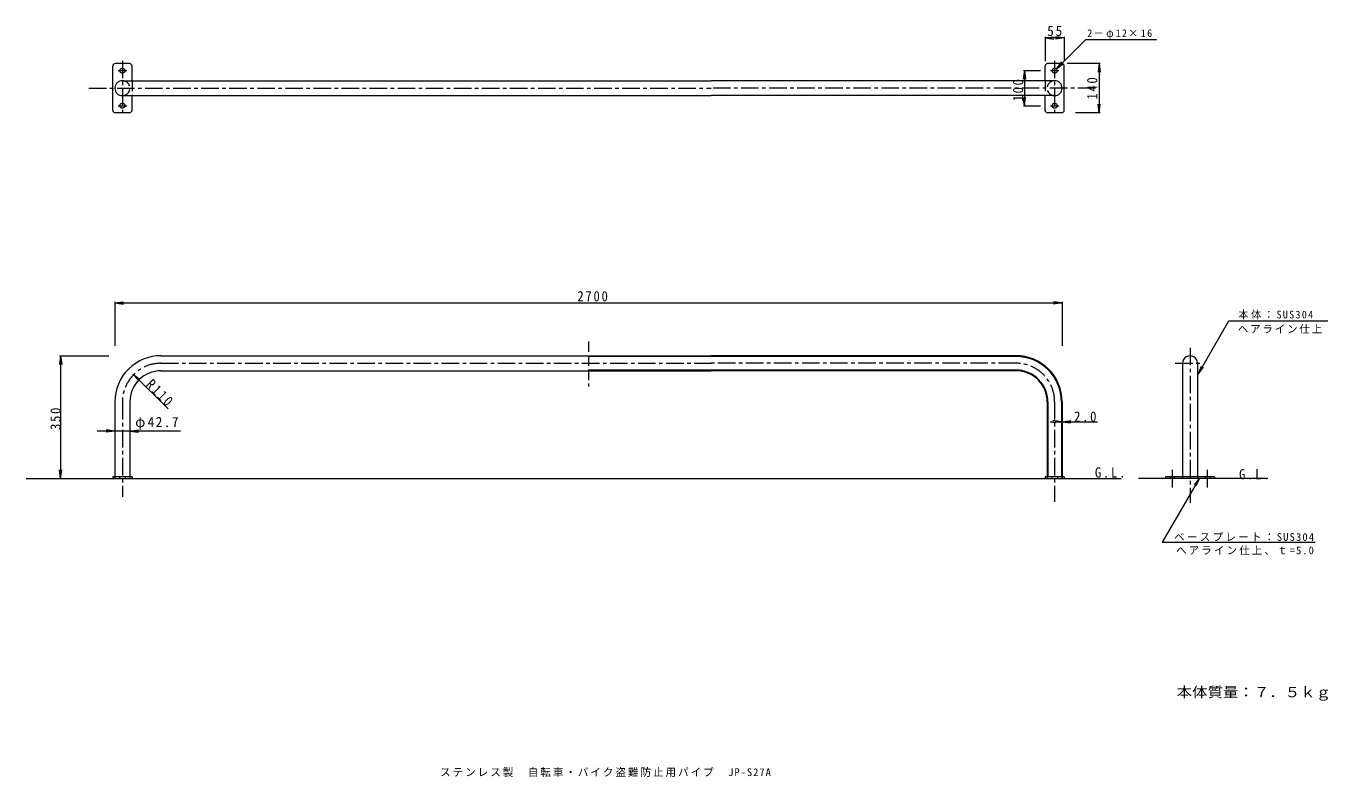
# Model space of a CAD drawing. Units: millimetres, scale not verified. Extents: x -1878 to 1833, y -1349 to 793.
import ezdxf
from ezdxf.enums import TextEntityAlignment as Align

# ---------------------------------------------------------------- set-up
doc = ezdxf.new("R2010")
doc.units = ezdxf.units.MM
doc.header["$LTSCALE"] = 10
for name, pattern in [('CHAIN1', [8, 5, -1, 1, -1]), ('CHAIN2', [12, 9, -1, 1, -1]), ('DASHED3', [4, 3, -1])]:
    doc.linetypes.add(name, pattern=pattern)
for name, color, linetype, lineweight in [('A-0', 3, 'Continuous', 9), ('A-5', 7, 'Continuous', 9), ('A-F', 7, 'Continuous', 9)]:
    doc.layers.add(name, color=color, linetype=linetype, lineweight=lineweight)
doc.layers.add('F-5', color=7, linetype='Continuous')
doc.styles.add('ＭＳ ゴシック', font='')
doc.styles.get('ＭＳ ゴシック').set_extended_font_data('MS Gothic')

msp = doc.modelspace()

# ---------------------------------------------------------------- linework, layer by layer
at = {"layer": 'A-0'}
for p, q in [((-1493.64, -147.33), (75.01, -147.34)), ((943.66, -147.33), (75.01, -147.34)), ((-1493.64, -190.03), (75.01, -190.04)), ((943.66, -190.03), (75.01, -190.04)), ((-1582.29, -278.68), (-1582.29, -492.34)), ((1032.31, -278.68), (1032.31, -492.33)), ((1075.01, -278.68), (1075.01, -492.33))]:
    msp.add_line(p, q, dxfattribs=at)
at = {"layer": 'A-0', "color": 4, "linetype": 'CHAIN1'}
for p, q in [((1439.49, -124.27), (1439.49, -566.5)), ((-1493.64, -168.68), (75.01, -168.69)), ((943.66, -168.68), (75.01, -168.69)), ((-1603.64, -278.68), (-1603.64, -550.06)), ((1053.66, -278.68), (1053.66, -564.37))]:
    msp.add_line(p, q, dxfattribs=at)
at = {"layer": 'A-0'}
for centre, radius, start, end in [((-1493.64, -278.68), 131.35, 89.99974, 180), ((943.66, -278.68), 131.35, 0, 90.00026), ((1439.49, -168.68), 21.35, 0.0004, 180.0004), ((-1493.64, -278.68), 88.65, 89.99971, 180), ((943.66, -278.68), 88.65, 0, 90.00029)]:
    msp.add_arc(centre, radius, start, end, dxfattribs=at)
at = {"layer": 'A-0', "color": 4, "linetype": 'CHAIN1'}
for centre, start, end in [((-1493.64, -278.68), 89.99969, 180), ((943.66, -278.68), 0, 90.00031)]:
    msp.add_arc(centre, 110, start, end, dxfattribs=at)
at = {"layer": 'A-5'}
for p, q in [((1026.16, 759.27), (1050.94, 762.53)), ((1026.16, 762.27), (1026.16, 692.77)), ((1081.16, 759.27), (1026.16, 759.27)), ((1026.16, 759.27), (1050.94, 756)), ((1081.16, 759.27), (1056.37, 762.53)), ((1081.16, 759.27), (1056.37, 756)), ((1081.16, 762.27), (1081.16, 692.77)), ((1058.89, 671.43), (1074.11, 691.27)), ((1058.89, 671.43), (1078.73, 686.65)), ((1183.56, 685.99), (1089.38, 685.99)), ((1180.56, 685.99), (1177.3, 661.2)), ((1180.56, 685.99), (1180.56, 545.99)), ((1180.56, 685.99), (1183.82, 661.2)), ((967.53, 665.99), (964.26, 641.2)), ((964.53, 665.99), (1013.71, 665.99)), ((967.53, 665.99), (967.53, 565.99)), ((967.53, 665.99), (970.79, 641.2)), ((967.53, 565.99), (964.26, 590.77)), ((964.53, 565.99), (1013.71, 565.99)), ((967.53, 565.99), (970.79, 590.77)), ((1180.56, 545.99), (1177.3, 570.77)), ((1180.56, 545.99), (1183.82, 570.77)), ((1183.56, 545.99), (1113.01, 545.99)), ((-1624.99, 3.55), (-1600.21, 6.81)), ((-1624.99, 6.55), (-1624.99, -119.34)), ((-1624.99, 3.55), (-1600.21, 0.28)), ((-1624.99, 3.55), (1075.01, 3.55)), ((1075.01, 3.55), (1050.22, 6.81)), ((1075.01, 3.55), (1050.22, 0.28)), ((1075.01, 6.55), (1075.01, -119.34)), ((1462.33, -200.1), (1550.07, -48.12)), ((1550.07, -48.12), (1832.3, -48.12)), ((-1779.5, -147.33), (-1782.77, -172.12)), ((-1782.5, -147.33), (-1641.87, -147.33)), ((-1779.5, -147.33), (-1779.5, -497.34)), ((-1779.5, -147.33), (-1776.24, -172.12)), ((1462.33, -200.1), (1471.9, -177)), ((1462.33, -200.1), (1477.55, -180.26)), ((1073.01, -335.69), (1048.22, -332.43)), ((1073.01, -332.69), (1073.01, -353.01)), ((1075.01, -335.69), (1099.79, -332.43)), ((1075.01, -332.69), (1075.01, -353.01)), ((-1437.85, -362.29), (-1674.99, -362.29)), ((-1624.99, -362.29), (-1649.78, -359.03)), ((-1624.99, -362.29), (-1649.78, -365.56)), ((-1624.99, -354.38), (-1624.99, -389.22)), ((-1582.29, -354.38), (-1582.29, -389.22)), ((-1582.29, -362.29), (-1557.51, -359.03)), ((-1582.29, -362.29), (-1557.51, -365.56)), ((1041, -335.69), (1175.6, -335.69)), ((1073.01, -335.69), (1048.22, -338.95)), ((1075.01, -335.69), (1099.79, -338.95)), ((-1779.5, -497.34), (-1782.77, -472.56)), ((-1779.5, -497.34), (-1776.24, -472.56)), ((-1878.2, -497.34), (1243.46, -497.34)), ((1661.01, -497.33), (1292.19, -497.33)), ((1466.09, -496.06), (1360.56, -678.84)), ((1466.09, -496.06), (1450.87, -515.89)), ((1466.09, -496.06), (1456.52, -519.15)), ((1360.56, -678.84), (1796.1, -678.84))]:
    msp.add_line(p, q, dxfattribs=at)
at = {"layer": 'A-5', "color": 3}
for p, q in [((-1631.14, 553.49), (-1631.14, 678.49)), ((-1583.64, 685.99), (-1623.64, 685.99)), ((-1605.64, 671.99), (-1601.64, 671.99)), ((-1576.14, 637.34), (-1576.14, 678.49)), ((1026.16, 637.34), (1026.16, 678.49)), ((1073.66, 685.99), (1033.66, 685.99)), ((1051.66, 671.99), (1055.66, 671.99)), ((1081.16, 553.49), (1081.16, 678.49)), ((-1605.64, 659.99), (-1601.64, 659.99)), ((-1603.64, 637.34), (75.01, 637.33)), ((1053.66, 637.34), (75.01, 637.33)), ((1051.66, 659.99), (1055.66, 659.99)), ((-1603.64, 594.64), (75.01, 594.63)), ((-1576.14, 553.49), (-1576.14, 594.64)), ((1053.66, 594.64), (75.01, 594.63)), ((1026.16, 553.49), (1026.16, 594.64)), ((-1605.64, 571.99), (-1601.64, 571.99)), ((-1605.64, 559.99), (-1601.64, 559.99)), ((1051.66, 571.99), (1055.66, 571.99)), ((1051.66, 559.99), (1055.66, 559.99)), ((-1583.64, 545.99), (-1623.64, 545.99)), ((1073.66, 545.99), (1033.66, 545.99)), ((1418.14, -168.68), (1418.14, -492.33)), ((1460.84, -168.68), (1460.84, -492.33)), ((-1624.99, -278.68), (-1624.99, -492.34)), ((-1576.14, -492.33), (-1631.14, -492.33)), ((-1631.14, -492.33), (-1631.14, -497.34)), ((-1631.14, -497.34), (-1576.14, -497.34)), ((-1576.14, -492.33), (-1576.14, -497.34)), ((1081.16, -492.33), (1026.16, -492.33)), ((1026.16, -492.33), (1026.16, -497.34)), ((1026.16, -497.34), (1081.16, -497.34)), ((1081.16, -492.33), (1081.16, -497.34)), ((1509.49, -497.33), (1369.49, -497.33)), ((1509.49, -492.33), (1509.49, -497.33))]:
    msp.add_line(p, q, dxfattribs=at)
at = {"layer": 'A-5', "color": 4, "linetype": 'CHAIN1'}
for p, q in [((-1603.64, 694.33), (-1603.64, 540.38)), ((1053.66, 694.33), (1053.66, 540.38)), ((-1698.91, 615.99), (75.01, 615.98)), ((1169.89, 615.99), (75.01, 615.98)), ((1397.26, -168.68), (1475.67, -168.68)), ((1389.49, -522.99), (1389.49, -469.82)), ((1489.49, -522.99), (1489.49, -469.82))]:
    msp.add_line(p, q, dxfattribs=at)
at = {"layer": 'A-5', "color": 4, "linetype": 'CHAIN2'}
for p, q in [((-1615.14, 665.99), (-1591.35, 665.99)), ((1042.16, 665.99), (1065.95, 665.99)), ((-1615.14, 565.99), (-1591.35, 565.99)), ((1042.16, 565.99), (1065.95, 565.99))]:
    msp.add_line(p, q, dxfattribs=at)
at = {"layer": 'A-5', "color": 3, "linetype": 'DASHED3'}
for p, q in [((-1576.14, 637.34), (-1576.14, 594.64)), ((1026.16, 637.34), (1026.16, 594.64)), ((-1624.99, -492.33), (-1624.99, -497.34)), ((-1582.29, -492.33), (-1582.29, -497.34)), ((1032.31, -492.33), (1032.31, -497.34)), ((1075.01, -492.33), (1075.01, -497.34)), ((1418.14, -492.33), (1418.14, -497.34)), ((1460.84, -492.33), (1460.84, -497.34))]:
    msp.add_line(p, q, dxfattribs=at)
at = {"layer": 'A-5', "linetype": 'DASHED3'}
for p, q in [((-274.99, -106.46), (-274.99, -234.95)), ((-1611.64, -492.33), (-1611.64, -497.34)), ((-1595.64, -492.33), (-1595.64, -497.34)), ((1045.66, -492.33), (1045.66, -497.34)), ((1061.66, -492.33), (1061.66, -497.34)), ((1382.49, -497.32), (1382.49, -492.33)), ((1396.49, -497.32), (1396.49, -492.33)), ((1482.49, -497.32), (1482.49, -492.33)), ((1496.49, -497.32), (1496.49, -492.33))]:
    msp.add_line(p, q, dxfattribs=at)
at = {"layer": 'A-5', "color": 4}
for p, q in [((943.66, -149.33), (-274.99, -149.34)), ((943.66, -188.03), (-274.99, -188.04)), ((1034.31, -278.68), (1034.31, -492.33)), ((1073.01, -278.68), (1073.01, -492.33))]:
    msp.add_line(p, q, dxfattribs=at)
at = {"layer": 'A-5'}
msp.add_lwpolyline([(1058.89, 671.43), (1142.67, 755.21), (1344.42, 755.21)], dxfattribs=at)
at = {"layer": 'A-5', "color": 3}
msp.add_lwpolyline([(1509.49, -492.33), (1369.49, -492.33), (1369.49, -497.33)], dxfattribs=at)
for centre, radius, start, end in [((-1623.64, 678.49), 7.5, 175.60245, 180), ((-1623.64, 678.49), 7.5, 90, 175.60245), ((-1605.64, 665.99), 6, 90, 270), ((-1601.64, 665.99), 6, 270, 90), ((-1583.64, 678.49), 7.5, 0, 90), ((1033.66, 678.49), 7.5, 90, 180), ((1051.66, 665.99), 6, 90, 270), ((1055.66, 665.99), 6, 270, 90), ((1073.66, 678.49), 7.5, 0, 90), ((-1603.64, 615.99), 21.35, 90, 270), ((1053.66, 615.99), 21.35, 270, 90), ((-1605.64, 565.99), 6, 90, 270), ((-1601.64, 565.99), 6, 270, 90), ((1051.66, 565.99), 6, 90, 270), ((1055.66, 565.99), 6, 270, 90), ((-1623.64, 553.49), 7.5, 180, 270), ((-1583.64, 553.49), 7.5, 270, 0), ((1033.66, 553.49), 7.5, 180, 270), ((1073.66, 553.49), 7.5, 270, 0)]:
    msp.add_arc(centre, radius, start, end, dxfattribs=at)
at = {"layer": 'A-5', "color": 3, "linetype": 'DASHED3'}
for centre, start, end in [((-1603.64, 615.99), 270, 90), ((1053.66, 615.99), 90, 270)]:
    msp.add_arc(centre, 21.35, start, end, dxfattribs=at)
at = {"layer": 'A-5', "color": 4}
for radius, end in [(129.35, 90.00026), (90.65, 90.00029)]:
    msp.add_arc((943.66, -278.68), radius, 0, end, dxfattribs=at)
at = {"layer": 'A-F'}
for p, q in [((-1571.43, -200.9), (-1557.15, -211.86)), ((-1571.43, -200.9), (-1560.47, -215.18)), ((-1473.19, -299.14), (-1571.43, -200.9)), ((-1582.29, -398.52), (-1582.29, -400.32))]:
    msp.add_line(p, q, dxfattribs=at)

# ---------------------------------------------------------------- texts
at = {"layer": 'A-5', "color": 2, "style": 'ＭＳ ゴシック', "width": 1.1}
msp.add_text('本体質量：７．５ｋｇ', height=29.33, dxfattribs=at).set_placement((1401.46, -1130.16), align=Align.BOTTOM_LEFT)
at = {"layer": 'A-5', "color": 2, "char_height": 29.33, "attachment_point": 7, "style": 'ＭＳ ゴシック'}
for s, insert in [('\\T1.27;\\W0.95;55', (1032.41, 764.27)), ('\\T1.28;\\W0.9;2700', (-306.63, 7.54)), ('\\T1.22;\\W0.95;φ42.7', (-1567.01, -358.94)), ('\\T1.27;\\W0.9;2.0', (1109.07, -335.72)), ('\\T1.28;\\W0.9;G.L.', (1168.39, -495.33)), ('\\T1.28;\\W0.9;G.L.', (1579.34, -500.24))]:
    msp.add_mtext(s, dxfattribs=dict(at, insert=insert))
at = {"layer": 'A-5', "char_height": 21.99, "attachment_point": 7, "style": 'ＭＳ ゴシック'}
for s, insert in [('\\T1.26;\\W0.95;2－φ12×16', (1146.62, 755.84)), ('\\T1.27;\\W0.95;本体：SUS304', (1577.54, -43.25)), ('\\T1.17;ヘアライン仕上', (1575.75, -84.47)), ('\\T1.22;ベースプレート：SUS304', (1394.1, -676.34)), ('\\T1.2;ヘアライン仕上、ｔ=5.0', (1399.74, -715.81))]:
    msp.add_mtext(s, dxfattribs=dict(at, insert=insert))
at = {"layer": 'A-5', "color": 2, "char_height": 29.33, "attachment_point": 7, "rotation": 90, "style": 'ＭＳ ゴシック'}
for s, insert in [('\\T1.27;\\W0.9;100', (964.42, 578.31)), ('\\T1.27;\\W0.9;140', (1175.56, 583.49)), ('\\T1.27;\\W0.9;350', (-1779.15, -358.94))]:
    msp.add_mtext(s, dxfattribs=dict(at, insert=insert))
at = {"layer": 'A-F', "color": 2, "insert": (-1538.83, -232.2), "char_height": 29.33, "attachment_point": 7, "rotation": 315, "style": 'ＭＳ ゴシック'}
msp.add_mtext('\\T1.28;\\W0.9;R110', dxfattribs=at)
at = {"layer": 'F-5', "insert": (-697.84, -1348.79), "char_height": 21.99, "attachment_point": 7, "style": 'ＭＳ ゴシック'}
msp.add_mtext('\\T1.19;ステンレス製\u3000自転車・バイク盗難防止用パイプ\u3000JP-S27A', dxfattribs=at)

doc.saveas('drawing.dxf')
